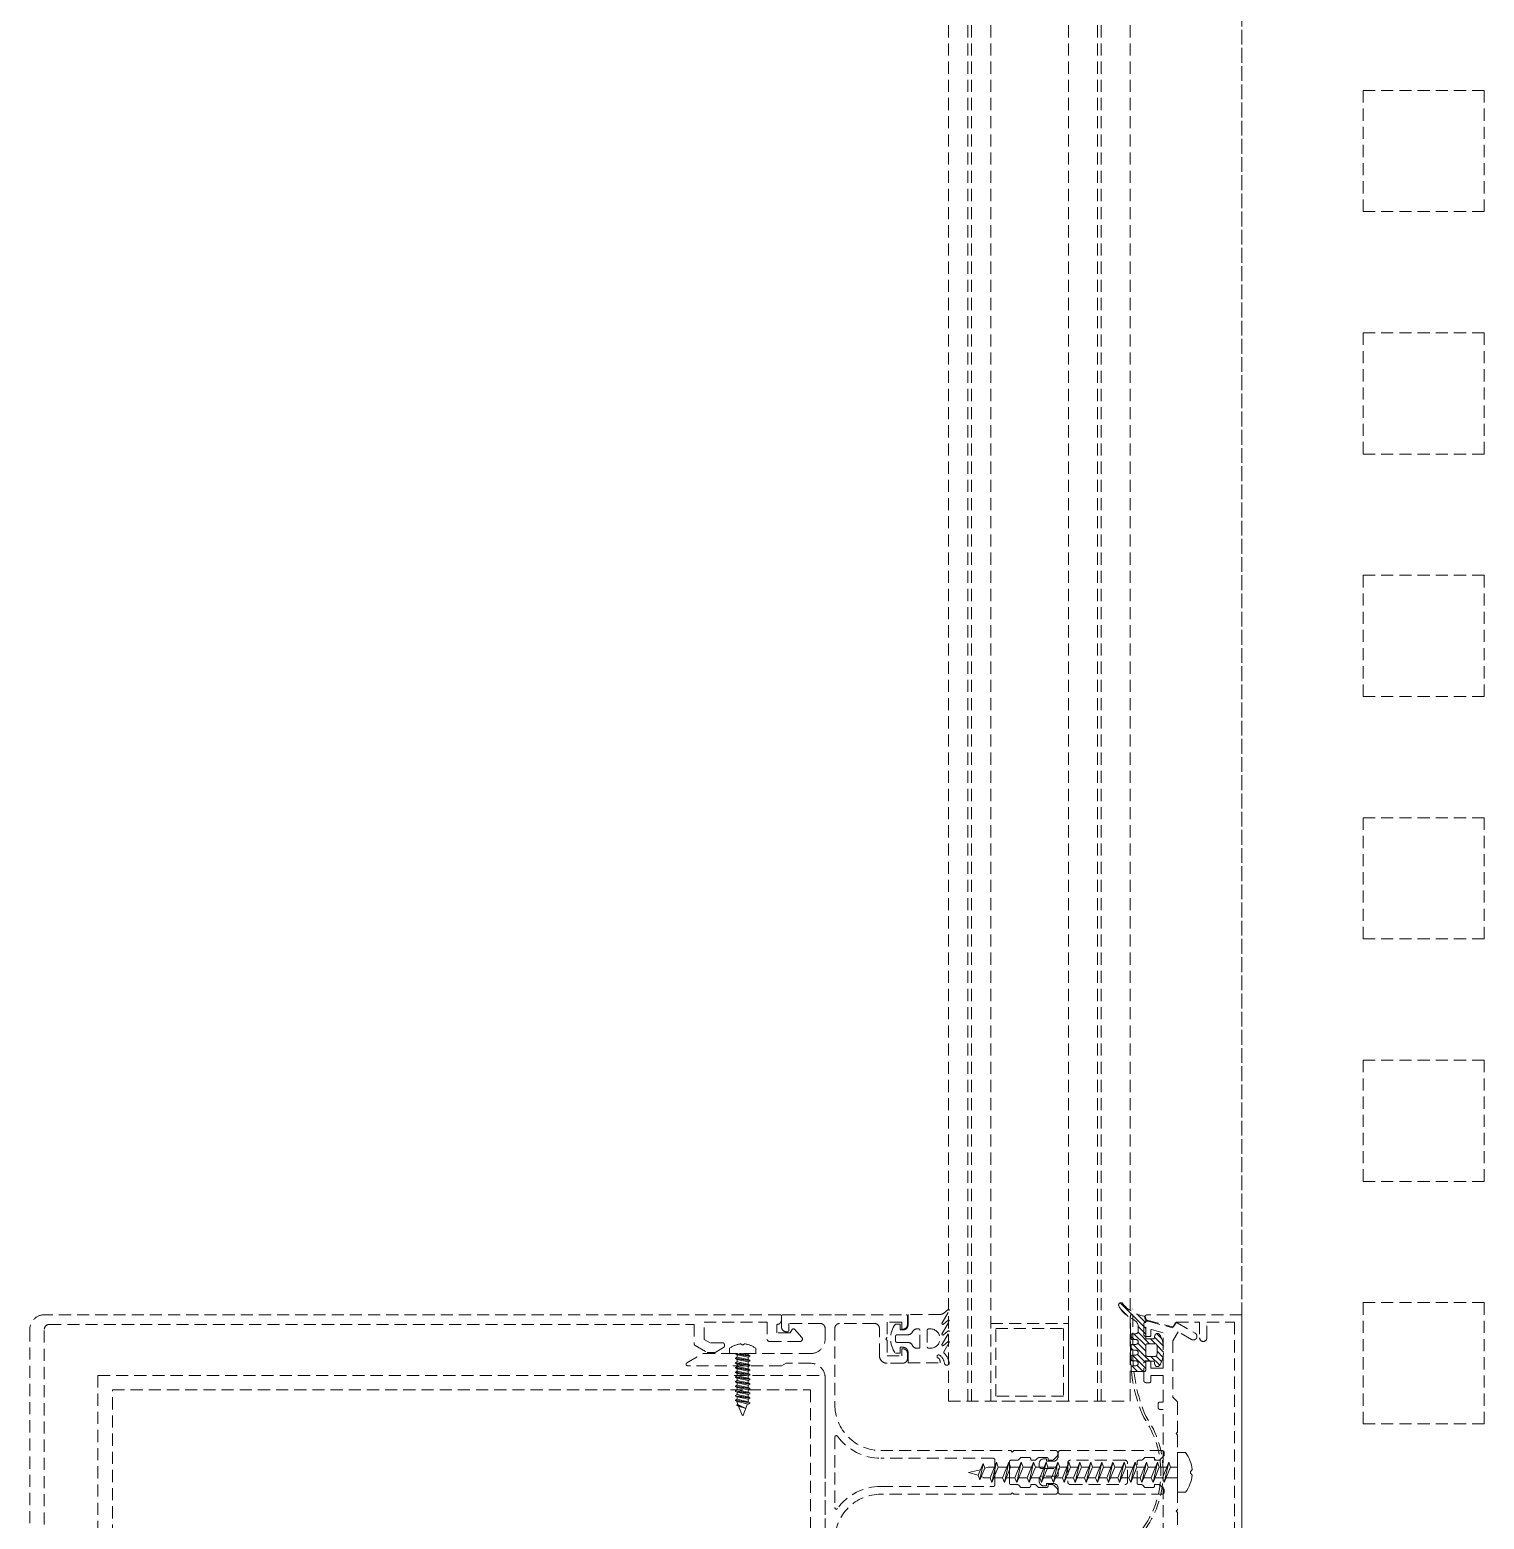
# Model space of a CAD drawing. Extents: x -1457 to 23780, y -2071 to 4205.
# Drawn here: x 4762.5 to 4792.5, y 1083.03 to 1113.75 of the extents above; entities that cross this region are included whole.
import ezdxf

# ---------------------------------------------------------------- set-up
doc = ezdxf.new("R2010")
doc.units = 0
doc.header["$MEASUREMENT"] = 0
doc.linetypes.add('HIDDEN', pattern=[0.375, 0.25, -0.125])
doc.layers.get('0').update_dxf_attribs({"color": 9, "lineweight": 9})
doc.layers.add('M-TEFRIS2-015', color=129, linetype='Continuous', lineweight=9)

# ---------------------------------------------------------------- blocks, each defined once
blk = doc.blocks.new('vid u')
at = {"lineweight": 5, "ltscale": 0.5}
for p, q in [((-18169.01, 6488.98), (-18169.59, 6487.02)), ((-18169.01, 6488.98), (-18168.46, 6486.56)), ((-18171.11, 6484.16), (-18170.11, 6484.53)), ((-18167.91, 6482.87), (-18171.11, 6484.16)), ((-18166.91, 6483.23), (-18171.11, 6484.16)), ((-18170.57, 6486.66), (-18169.57, 6487.03)), ((-18167.16, 6486.01), (-18170.57, 6486.66)), ((-18168.16, 6485.65), (-18170.57, 6486.66)), ((-18170.11, 6484.53), (-18170.11, 6485.84)), ((-18170.11, 6484.53), (-18166.91, 6483.23)), ((-18170.11, 6484.53), (-18166.91, 6483.23)), ((-18169.89, 6486.38), (-18170.1, 6485.93)), ((-18169.57, 6487.03), (-18167.16, 6486.01)), ((-18167.16, 6486.01), (-18168.16, 6485.65)), ((-18168.16, 6485.65), (-18167.93, 6484.98)), ((-18167.91, 6483.64), (-18167.91, 6484.91)), ((-18171.11, 6481.61), (-18170.11, 6481.97)), ((-18167.91, 6480.31), (-18171.11, 6481.61)), ((-18166.91, 6480.68), (-18171.11, 6481.61)), ((-18170.11, 6481.97), (-18170.11, 6483.76)), ((-18170.11, 6481.97), (-18166.91, 6480.68)), ((-18170.11, 6481.97), (-18166.91, 6480.68)), ((-18170.11, 6479.42), (-18170.11, 6481.2)), ((-18166.91, 6483.23), (-18167.91, 6482.87)), ((-18167.91, 6481.08), (-18167.91, 6482.87)), ((-18171.11, 6479.06), (-18170.11, 6479.42)), ((-18167.91, 6477.76), (-18171.11, 6479.06)), ((-18166.91, 6478.12), (-18171.11, 6479.06)), ((-18170.11, 6479.42), (-18166.91, 6478.12)), ((-18170.11, 6479.42), (-18166.91, 6478.12)), ((-18170.11, 6476.87), (-18170.11, 6478.65)), ((-18166.91, 6480.68), (-18167.91, 6480.31)), ((-18167.91, 6478.53), (-18167.91, 6480.31)), ((-18166.91, 6478.12), (-18167.91, 6477.76)), ((-18171.11, 6476.5), (-18170.11, 6476.87)), ((-18167.91, 6475.2), (-18171.11, 6476.5)), ((-18166.91, 6475.57), (-18171.11, 6476.5)), ((-18170.11, 6476.87), (-18166.91, 6475.57)), ((-18170.11, 6476.87), (-18166.91, 6475.57)), ((-18170.11, 6474.31), (-18170.11, 6476.1)), ((-18167.91, 6475.97), (-18167.91, 6477.76)), ((-18166.91, 6475.57), (-18167.91, 6475.2)), ((-18167.91, 6473.42), (-18167.91, 6475.2)), ((-18171.11, 6473.95), (-18170.11, 6474.31)), ((-18167.91, 6472.65), (-18171.11, 6473.95)), ((-18166.91, 6473.01), (-18171.11, 6473.95)), ((-18171.11, 6471.49), (-18170.11, 6471.86)), ((-18170.11, 6474.31), (-18166.91, 6473.01)), ((-18170.11, 6474.31), (-18166.91, 6473.01)), ((-18170.11, 6471.86), (-18170.11, 6473.54)), ((-18170.11, 6471.86), (-18166.91, 6470.56)), ((-18170.11, 6471.86), (-18166.91, 6470.56)), ((-18166.91, 6473.01), (-18167.91, 6472.65)), ((-18167.91, 6470.97), (-18167.91, 6472.65)), ((-18167.91, 6470.2), (-18171.11, 6471.49)), ((-18166.91, 6470.56), (-18171.11, 6471.49)), ((-18171.11, 6469.24), (-18170.11, 6469.6)), ((-18167.91, 6467.94), (-18171.11, 6469.24)), ((-18166.91, 6468.31), (-18171.11, 6469.24)), ((-18170.11, 6469.6), (-18170.11, 6471.14)), ((-18170.11, 6469.6), (-18166.91, 6468.31)), ((-18170.11, 6469.6), (-18166.91, 6468.31)), ((-18170.11, 6467.35), (-18170.11, 6468.89)), ((-18166.91, 6470.56), (-18167.91, 6470.2)), ((-18167.91, 6468.71), (-18167.91, 6470.2)), ((-18171.11, 6466.99), (-18170.11, 6467.35)), ((-18167.91, 6465.69), (-18171.11, 6466.99)), ((-18166.91, 6466.05), (-18171.11, 6466.99)), ((-18170.11, 6467.35), (-18166.91, 6466.05)), ((-18170.11, 6467.35), (-18166.91, 6466.05)), ((-18170.11, 6465.1), (-18170.11, 6466.63)), ((-18166.91, 6468.31), (-18167.91, 6467.94)), ((-18167.91, 6466.46), (-18167.91, 6467.94)), ((-18166.91, 6466.05), (-18167.91, 6465.69)), ((-18171.11, 6464.73), (-18170.11, 6465.1)), ((-18167.91, 6463.43), (-18171.11, 6464.73)), ((-18166.91, 6463.8), (-18171.11, 6464.73)), ((-18171.11, 6462.43), (-18170.11, 6462.8)), ((-18170.11, 6465.1), (-18166.91, 6463.8)), ((-18170.11, 6465.1), (-18166.91, 6463.8)), ((-18170.11, 6462.8), (-18170.11, 6464.38)), ((-18170.11, 6462.8), (-18166.91, 6461.5)), ((-18170.11, 6462.8), (-18166.91, 6461.5)), ((-18167.91, 6464.2), (-18167.91, 6465.69)), ((-18166.91, 6463.8), (-18167.91, 6463.43)), ((-18167.91, 6461.91), (-18167.91, 6463.43)), ((-18167.91, 6461.14), (-18171.11, 6462.43)), ((-18166.91, 6461.5), (-18171.11, 6462.43)), ((-18171.11, 6460.14), (-18170.11, 6460.5)), ((-18167.91, 6458.84), (-18171.11, 6460.14)), ((-18166.91, 6459.2), (-18171.11, 6460.14)), ((-18170.11, 6460.5), (-18170.11, 6462.03)), ((-18170.11, 6460.5), (-18166.91, 6459.2)), ((-18170.11, 6460.5), (-18166.91, 6459.2)), ((-18170.11, 6458.2), (-18170.11, 6459.73)), ((-18166.91, 6461.5), (-18167.91, 6461.14)), ((-18167.91, 6459.61), (-18167.91, 6461.14)), ((-18171.11, 6457.84), (-18170.11, 6458.2)), ((-18167.91, 6456.54), (-18171.11, 6457.84)), ((-18166.91, 6456.91), (-18171.11, 6457.84)), ((-18170.11, 6458.2), (-18166.91, 6456.91)), ((-18170.11, 6455.91), (-18170.11, 6457.44)), ((-18166.91, 6459.2), (-18167.91, 6458.84)), ((-18167.91, 6457.31), (-18167.91, 6458.84)), ((-18166.91, 6456.91), (-18167.91, 6456.54)), ((-18167.91, 6455.02), (-18167.91, 6456.54)), ((-18171.11, 6455.55), (-18170.11, 6455.91)), ((-18167.91, 6454.25), (-18171.11, 6455.55)), ((-18166.91, 6454.61), (-18171.11, 6455.55)), ((-18171.11, 6453.25), (-18170.11, 6453.61)), ((-18170.11, 6455.91), (-18166.91, 6454.61)), ((-18170.11, 6453.61), (-18170.11, 6455.14)), ((-18170.11, 6453.61), (-18166.91, 6452.31)), ((-18170.11, 6453.61), (-18166.91, 6452.31)), ((-18166.91, 6454.61), (-18167.91, 6454.25)), ((-18167.91, 6452.72), (-18167.91, 6454.25)), ((-18166.91, 6452.31), (-18171.11, 6453.25)), ((-18167.91, 6451.95), (-18171.11, 6453.25)), ((-18170.11, 6451.31), (-18171.11, 6450.94)), ((-18167.91, 6449.65), (-18171.11, 6450.94)), ((-18171.11, 6450.94), (-18166.91, 6450.01)), ((-18170.11, 6451.31), (-18170.11, 6452.84)), ((-18166.91, 6450.01), (-18170.11, 6451.31)), ((-18170.11, 6449.01), (-18170.11, 6450.54)), ((-18166.91, 6452.31), (-18167.91, 6451.95)), ((-18167.91, 6450.42), (-18167.91, 6451.95)), ((-18171.11, 6448.64), (-18170.11, 6449.01)), ((-18167.91, 6447.35), (-18171.11, 6448.64)), ((-18166.91, 6447.71), (-18171.11, 6448.64)), ((-18170.11, 6449.01), (-18166.91, 6447.71)), ((-18170.11, 6445.88), (-18170.11, 6448.24)), ((-18166.91, 6450.01), (-18167.91, 6449.65)), ((-18167.91, 6448.12), (-18167.91, 6449.65)), ((-18166.91, 6447.71), (-18167.91, 6447.35)), ((-18167.91, 6445.88), (-18167.91, 6447.35)), ((-18164.91, 6445.88), (-18173.11, 6445.88)), ((-18173.11, 6444.22), (-18173.11, 6445.88)), ((-18164.91, 6444.22), (-18164.91, 6445.88))]:
    blk.add_line(p, q, dxfattribs=at)
blk.add_lwpolyline([(-18169.59, 6442.85), (-18169.14, 6443.18), (-18168.89, 6443.18), (-18168.43, 6442.85)], dxfattribs=at)
for centre, radius, start, end in [((-18169.91, 6485.84), 0.2, 155.3251, 180), ((-18168.11, 6484.91), 0.2, 0, 19.1116), ((-18168.56, 6450.67), 7.89, 234.7573, 262.4905), ((-18169.46, 6450.67), 7.89, 277.5095, 305.2427)]:
    blk.add_arc(centre, radius, start, end, dxfattribs=at)

msp = doc.modelspace()

# ---------------------------------------------------------------- hatches: boundary and pattern name
at = {"layer": 'M-TEFRIS2-015', "linetype": 'HIDDEN', "lineweight": 0}
h = msp.add_hatch(dxfattribs=at)
h.set_pattern_fill('LINE', color=256, scale=0.666667, angle=675, style=0)
h.set_pattern_definition([(135, (4906.09187, 1029.91743), (-0.058925565, -0.058925565), [])])
edge = h.paths.add_edge_path()
edge.add_arc((4785.516, 1087.724), 0.625, 207.2, 247.3388)
edge.add_arc((4785.202, 1087.003), 0.162, 360.1027, 422.96, ccw=False)
edge.add_line((4785.363, 1087.003), (4785.363, 1086.923))
edge.add_line((4785.363, 1086.923), (4785.363, 1086.909))
edge.add_line((4785.363, 1086.909), (4785.363, 1086.902))
edge.add_line((4785.363, 1086.902), (4785.361, 1086.894))
edge.add_line((4785.361, 1086.894), (4785.358, 1086.887))
edge.add_line((4785.358, 1086.887), (4785.354, 1086.88))
edge.add_line((4785.354, 1086.88), (4785.349, 1086.874))
edge.add_line((4785.349, 1086.874), (4785.342, 1086.868))
edge.add_line((4785.342, 1086.868), (4785.335, 1086.864))
edge.add_line((4785.335, 1086.864), (4785.328, 1086.861))
edge.add_line((4785.328, 1086.861), (4785.313, 1086.859))
edge.add_line((4785.313, 1086.859), (4785.238, 1086.859))
edge.add_line((4785.238, 1086.859), (4785.235, 1086.859))
edge.add_line((4785.235, 1086.859), (4785.232, 1086.858))
edge.add_line((4785.232, 1086.858), (4785.229, 1086.857))
edge.add_line((4785.229, 1086.857), (4785.226, 1086.855))
edge.add_line((4785.226, 1086.855), (4785.224, 1086.853))
edge.add_line((4785.224, 1086.853), (4785.221, 1086.851))
edge.add_line((4785.221, 1086.851), (4785.22, 1086.848))
edge.add_line((4785.22, 1086.848), (4785.219, 1086.845))
edge.add_line((4785.219, 1086.845), (4785.218, 1086.839))
edge.add_line((4785.218, 1086.839), (4785.218, 1086.759))
edge.add_line((4785.218, 1086.759), (4785.218, 1086.756))
edge.add_line((4785.218, 1086.756), (4785.219, 1086.753))
edge.add_line((4785.219, 1086.753), (4785.22, 1086.75))
edge.add_line((4785.22, 1086.75), (4785.221, 1086.747))
edge.add_line((4785.221, 1086.747), (4785.224, 1086.745))
edge.add_line((4785.224, 1086.745), (4785.226, 1086.743))
edge.add_line((4785.226, 1086.743), (4785.229, 1086.741))
edge.add_line((4785.229, 1086.741), (4785.232, 1086.74))
edge.add_line((4785.232, 1086.74), (4785.238, 1086.739))
edge.add_line((4785.238, 1086.739), (4785.313, 1086.739))
edge.add_line((4785.313, 1086.739), (4785.321, 1086.738))
edge.add_line((4785.321, 1086.738), (4785.328, 1086.737))
edge.add_line((4785.328, 1086.737), (4785.335, 1086.734))
edge.add_line((4785.335, 1086.734), (4785.342, 1086.73))
edge.add_line((4785.342, 1086.73), (4785.349, 1086.724))
edge.add_line((4785.349, 1086.724), (4785.354, 1086.718))
edge.add_line((4785.354, 1086.718), (4785.358, 1086.711))
edge.add_line((4785.358, 1086.711), (4785.361, 1086.704))
edge.add_line((4785.361, 1086.704), (4785.363, 1086.689))
edge.add_line((4785.363, 1086.689), (4785.363, 1086.682))
edge.add_line((4785.363, 1086.682), (4785.361, 1086.674))
edge.add_line((4785.361, 1086.674), (4785.358, 1086.667))
edge.add_line((4785.358, 1086.667), (4785.354, 1086.66))
edge.add_line((4785.354, 1086.66), (4785.349, 1086.654))
edge.add_line((4785.349, 1086.654), (4785.342, 1086.648))
edge.add_line((4785.342, 1086.648), (4785.335, 1086.644))
edge.add_line((4785.335, 1086.644), (4785.328, 1086.641))
edge.add_line((4785.328, 1086.641), (4785.313, 1086.639))
edge.add_line((4785.313, 1086.639), (4785.238, 1086.639))
edge.add_line((4785.238, 1086.639), (4785.235, 1086.639))
edge.add_line((4785.235, 1086.639), (4785.232, 1086.638))
edge.add_line((4785.232, 1086.638), (4785.229, 1086.637))
edge.add_line((4785.229, 1086.637), (4785.226, 1086.635))
edge.add_line((4785.226, 1086.635), (4785.224, 1086.633))
edge.add_line((4785.224, 1086.633), (4785.221, 1086.631))
edge.add_line((4785.221, 1086.631), (4785.22, 1086.628))
edge.add_line((4785.22, 1086.628), (4785.219, 1086.625))
edge.add_line((4785.219, 1086.625), (4785.218, 1086.619))
edge.add_line((4785.218, 1086.619), (4785.218, 1086.539))
edge.add_line((4785.218, 1086.539), (4785.218, 1086.536))
edge.add_line((4785.218, 1086.536), (4785.219, 1086.533))
edge.add_line((4785.219, 1086.533), (4785.22, 1086.53))
edge.add_line((4785.22, 1086.53), (4785.221, 1086.527))
edge.add_line((4785.221, 1086.527), (4785.224, 1086.525))
edge.add_line((4785.224, 1086.525), (4785.226, 1086.523))
edge.add_line((4785.226, 1086.523), (4785.229, 1086.521))
edge.add_line((4785.229, 1086.521), (4785.232, 1086.52))
edge.add_line((4785.232, 1086.52), (4785.238, 1086.519))
edge.add_line((4785.238, 1086.519), (4785.313, 1086.519))
edge.add_line((4785.313, 1086.519), (4785.321, 1086.518))
edge.add_line((4785.321, 1086.518), (4785.328, 1086.517))
edge.add_line((4785.328, 1086.517), (4785.335, 1086.514))
edge.add_line((4785.335, 1086.514), (4785.342, 1086.51))
edge.add_line((4785.342, 1086.51), (4785.349, 1086.504))
edge.add_line((4785.349, 1086.504), (4785.354, 1086.498))
edge.add_line((4785.354, 1086.498), (4785.358, 1086.491))
edge.add_line((4785.358, 1086.491), (4785.361, 1086.484))
edge.add_line((4785.361, 1086.484), (4785.363, 1086.469))
edge.add_line((4785.363, 1086.469), (4785.363, 1086.462))
edge.add_line((4785.363, 1086.462), (4785.361, 1086.454))
edge.add_line((4785.361, 1086.454), (4785.358, 1086.447))
edge.add_line((4785.358, 1086.447), (4785.354, 1086.44))
edge.add_line((4785.354, 1086.44), (4785.349, 1086.434))
edge.add_line((4785.349, 1086.434), (4785.342, 1086.428))
edge.add_line((4785.342, 1086.428), (4785.335, 1086.424))
edge.add_line((4785.335, 1086.424), (4785.328, 1086.421))
edge.add_line((4785.328, 1086.421), (4785.313, 1086.419))
edge.add_line((4785.313, 1086.419), (4785.238, 1086.419))
edge.add_line((4785.238, 1086.419), (4785.235, 1086.419))
edge.add_line((4785.235, 1086.419), (4785.232, 1086.418))
edge.add_line((4785.232, 1086.418), (4785.229, 1086.417))
edge.add_line((4785.229, 1086.417), (4785.226, 1086.415))
edge.add_line((4785.226, 1086.415), (4785.224, 1086.413))
edge.add_line((4785.224, 1086.413), (4785.221, 1086.411))
edge.add_line((4785.221, 1086.411), (4785.22, 1086.408))
edge.add_line((4785.22, 1086.408), (4785.219, 1086.405))
edge.add_line((4785.219, 1086.405), (4785.218, 1086.399))
edge.add_line((4785.218, 1086.399), (4785.218, 1086.319))
edge.add_line((4785.218, 1086.319), (4785.218, 1086.316))
edge.add_line((4785.218, 1086.316), (4785.219, 1086.313))
edge.add_line((4785.219, 1086.313), (4785.22, 1086.31))
edge.add_line((4785.22, 1086.31), (4785.221, 1086.307))
edge.add_line((4785.221, 1086.307), (4785.224, 1086.305))
edge.add_line((4785.224, 1086.305), (4785.226, 1086.303))
edge.add_line((4785.226, 1086.303), (4785.229, 1086.301))
edge.add_line((4785.229, 1086.301), (4785.232, 1086.3))
edge.add_line((4785.232, 1086.3), (4785.238, 1086.299))
edge.add_line((4785.238, 1086.299), (4785.313, 1086.299))
edge.add_line((4785.313, 1086.299), (4785.321, 1086.298))
edge.add_line((4785.321, 1086.298), (4785.328, 1086.297))
edge.add_line((4785.328, 1086.297), (4785.335, 1086.294))
edge.add_line((4785.335, 1086.294), (4785.342, 1086.29))
edge.add_line((4785.342, 1086.29), (4785.349, 1086.284))
edge.add_line((4785.349, 1086.284), (4785.354, 1086.278))
edge.add_line((4785.354, 1086.278), (4785.358, 1086.271))
edge.add_line((4785.358, 1086.271), (4785.361, 1086.264))
edge.add_line((4785.361, 1086.264), (4785.363, 1086.249))
edge.add_line((4785.363, 1086.249), (4785.363, 1086.242))
edge.add_line((4785.363, 1086.242), (4785.361, 1086.234))
edge.add_line((4785.361, 1086.234), (4785.358, 1086.227))
edge.add_line((4785.358, 1086.227), (4785.354, 1086.22))
edge.add_line((4785.354, 1086.22), (4785.349, 1086.214))
edge.add_line((4785.349, 1086.214), (4785.342, 1086.208))
edge.add_line((4785.342, 1086.208), (4785.335, 1086.204))
edge.add_line((4785.335, 1086.204), (4785.328, 1086.201))
edge.add_line((4785.328, 1086.201), (4785.313, 1086.199))
edge.add_line((4785.313, 1086.199), (4785.238, 1086.199))
edge.add_line((4785.238, 1086.199), (4785.235, 1086.199))
edge.add_line((4785.235, 1086.199), (4785.232, 1086.198))
edge.add_line((4785.232, 1086.198), (4785.229, 1086.197))
edge.add_line((4785.229, 1086.197), (4785.226, 1086.195))
edge.add_line((4785.226, 1086.195), (4785.224, 1086.193))
edge.add_line((4785.224, 1086.193), (4785.221, 1086.191))
edge.add_line((4785.221, 1086.191), (4785.22, 1086.188))
edge.add_line((4785.22, 1086.188), (4785.219, 1086.185))
edge.add_line((4785.219, 1086.185), (4785.218, 1086.179))
edge.add_line((4785.218, 1086.179), (4785.218, 1086.099))
edge.add_line((4785.218, 1086.099), (4785.218, 1086.096))
edge.add_line((4785.218, 1086.096), (4785.218, 1086.093))
edge.add_line((4785.218, 1086.093), (4785.22, 1086.09))
edge.add_line((4785.22, 1086.09), (4785.221, 1086.087))
edge.add_line((4785.221, 1086.087), (4785.223, 1086.085))
edge.add_line((4785.223, 1086.085), (4785.226, 1086.083))
edge.add_line((4785.226, 1086.083), (4785.229, 1086.081))
edge.add_line((4785.229, 1086.081), (4785.232, 1086.08))
edge.add_line((4785.232, 1086.08), (4785.238, 1086.079))
edge.add_line((4785.238, 1086.079), (4785.489, 1086.079))
edge.add_arc((4785.489, 1086.109), 0.03, 270, 360)
edge.add_line((4785.519, 1086.109), (4785.519, 1086.293))
edge.add_line((4785.519, 1086.293), (4785.689, 1086.293))
edge.add_line((4785.689, 1086.293), (4785.709, 1086.218))
edge.add_arc((4785.757, 1086.231), 0.05, 194.5985, 302.0394)
edge.add_arc((4785.731, 1086.273), 0.1, 302.0394, 333.6122)
edge.add_arc((4785.227, 1086.523), 0.662, 333.6122, 386.3878)
edge.add_arc((4785.731, 1086.773), 0.1, 386.3878, 417.9606)
edge.add_arc((4785.757, 1086.815), 0.05, 417.9606, 525.4015)
edge.add_line((4785.709, 1086.828), (4785.689, 1086.753))
edge.add_line((4785.689, 1086.753), (4785.519, 1086.753))
edge.add_line((4785.519, 1086.753), (4785.519, 1087.173))
edge.add_arc((4785.469, 1087.173), 0.05, 360, 436.8402)
edge.add_arc((4785.625, 1087.971), 0.763, 218.6618, 259.1202, ccw=False)
edge.add_arc((4785.007, 1087.451), 0.0486, 423.0293, 555.4317)
edge = h.paths.add_edge_path(flags=16)
edge.add_arc((4785.717, 1086.623), 0.03, 370.824, 450)
edge.add_line((4785.717, 1086.653), (4785.549, 1086.653))
edge.add_arc((4785.549, 1086.623), 0.03, 450, 540)
edge.add_line((4785.519, 1086.623), (4785.519, 1086.423))
edge.add_arc((4785.549, 1086.423), 0.03, 180, 270)
edge.add_line((4785.549, 1086.393), (4785.717, 1086.393))
edge.add_arc((4785.717, 1086.423), 0.03, 270, 349.176)
edge.add_arc((4785.194, 1086.523), 0.562, 349.176, 370.824)

# ---------------------------------------------------------------- linework, layer by layer
for p, q in [((4787.5, 320), (4787.5, 2034.619)), ((4787.5, 2034.319), (4787.5, 320)), ((4781.447, 1085.469), (4781.447, 1244.045)), ((4781.847, 1085.469), (4781.847, 1244.045)), ((4781.923, 1085.469), (4781.923, 1244.045)), ((4782.323, 1085.469), (4782.323, 1244.045)), ((4783.923, 1085.469), (4783.923, 1244.045)), ((4784.523, 1085.469), (4784.523, 1244.045)), ((4784.599, 1085.469), (4784.599, 1244.045)), ((4785.199, 1085.469), (4785.199, 1244.045)), ((4787.5, 1112.5), (4787.5, 1112.5)), ((4790, 1112.5), (4792.5, 1112.5)), ((4790, 1110), (4790, 1112.5)), ((4792.5, 1110), (4792.5, 1112.5)), ((4787.5, 1110), (4787.5, 1110)), ((4790, 1110), (4792.5, 1110)), ((4787.5, 1107.5), (4787.5, 1107.5)), ((4790, 1107.5), (4792.5, 1107.5)), ((4790, 1105), (4790, 1107.5)), ((4792.5, 1105), (4792.5, 1107.5)), ((4787.5, 1105), (4787.5, 1105)), ((4790, 1105), (4792.5, 1105)), ((4787.5, 1102.5), (4787.5, 1102.5)), ((4790, 1102.5), (4792.5, 1102.5)), ((4790, 1100), (4790, 1102.5)), ((4792.5, 1100), (4792.5, 1102.5)), ((4787.5, 1100), (4787.5, 1100)), ((4790, 1100), (4792.5, 1100)), ((4787.5, 1097.5), (4787.5, 1097.5)), ((4790, 1097.5), (4792.5, 1097.5)), ((4790, 1095), (4790, 1097.5)), ((4792.5, 1095), (4792.5, 1097.5)), ((4787.5, 1095), (4787.5, 1095)), ((4790, 1095), (4792.5, 1095)), ((4787.5, 1092.5), (4787.5, 1092.5)), ((4790, 1092.5), (4792.5, 1092.5)), ((4790, 1090), (4790, 1092.5)), ((4792.5, 1090), (4792.5, 1092.5)), ((4787.5, 1090), (4787.5, 1090)), ((4790, 1090), (4792.5, 1090)), ((4787.5, 1087.5), (4787.5, 1087.5)), ((4790, 1087.5), (4792.5, 1087.5)), ((4790, 1085), (4790, 1087.5)), ((4792.5, 1085), (4792.5, 1087.5)), ((4776.935, 1086.559), (4776.935, 1086.45)), ((4777.476, 1086.45), (4776.935, 1086.45)), ((4777.059, 1086.443), (4777.059, 1086.45)), ((4777.059, 1086.443), (4777.352, 1086.395)), ((4777.093, 1086.423), (4777.059, 1086.443)), ((4777.352, 1086.403), (4777.065, 1086.45)), ((4777.093, 1086.375), (4777.093, 1086.423)), ((4777.317, 1086.375), (4777.093, 1086.423)), ((4777.191, 1086.45), (4777.317, 1086.423)), ((4777.317, 1086.423), (4777.317, 1086.45)), ((4777.317, 1086.423), (4777.352, 1086.403)), ((4777.317, 1086.423), (4777.352, 1086.403)), ((4777.476, 1086.559), (4777.476, 1086.45)), ((4777.059, 1086.355), (4777.093, 1086.375)), ((4777.059, 1086.347), (4777.059, 1086.355)), ((4777.352, 1086.306), (4777.059, 1086.355)), ((4777.093, 1086.327), (4777.059, 1086.347)), ((4777.059, 1086.347), (4777.352, 1086.298)), ((4777.059, 1086.258), (4777.093, 1086.278)), ((4777.059, 1086.25), (4777.059, 1086.258)), ((4777.352, 1086.21), (4777.059, 1086.258)), ((4777.093, 1086.23), (4777.059, 1086.25)), ((4777.059, 1086.25), (4777.352, 1086.202)), ((4777.059, 1086.162), (4777.093, 1086.182)), ((4777.059, 1086.154), (4777.059, 1086.162)), ((4777.352, 1086.113), (4777.059, 1086.162)), ((4777.093, 1086.134), (4777.059, 1086.154)), ((4777.059, 1086.154), (4777.352, 1086.105)), ((4777.093, 1086.375), (4777.317, 1086.326)), ((4777.093, 1086.278), (4777.093, 1086.327)), ((4777.317, 1086.278), (4777.093, 1086.327)), ((4777.093, 1086.278), (4777.317, 1086.23)), ((4777.317, 1086.182), (4777.093, 1086.23)), ((4777.093, 1086.182), (4777.093, 1086.23)), ((4777.093, 1086.182), (4777.317, 1086.133)), ((4777.093, 1086.177), (4777.093, 1085.989)), ((4777.317, 1086.085), (4777.093, 1086.134)), ((4777.093, 1086.085), (4777.093, 1086.134)), ((4777.352, 1086.395), (4777.317, 1086.375)), ((4777.317, 1086.326), (4777.317, 1086.375)), ((4777.317, 1086.326), (4777.352, 1086.306)), ((4777.317, 1086.326), (4777.352, 1086.306)), ((4777.352, 1086.298), (4777.317, 1086.278)), ((4777.317, 1086.278), (4777.317, 1086.23)), ((4777.317, 1086.23), (4777.352, 1086.21)), ((4777.317, 1086.23), (4777.352, 1086.21)), ((4777.317, 1086.037), (4777.317, 1086.225)), ((4777.352, 1086.202), (4777.317, 1086.182)), ((4777.317, 1086.182), (4777.317, 1086.133)), ((4777.317, 1086.182), (4777.317, 1086.133)), ((4777.317, 1086.133), (4777.352, 1086.113)), ((4777.317, 1086.133), (4777.352, 1086.113)), ((4777.352, 1086.403), (4777.352, 1086.395)), ((4777.352, 1086.306), (4777.352, 1086.298)), ((4777.352, 1086.21), (4777.352, 1086.202)), ((4777.059, 1086.065), (4777.093, 1086.085)), ((4777.059, 1086.057), (4777.059, 1086.065)), ((4777.352, 1086.017), (4777.059, 1086.065)), ((4777.093, 1086.037), (4777.059, 1086.057)), ((4777.059, 1086.057), (4777.352, 1086.009)), ((4777.059, 1085.969), (4777.093, 1085.989)), ((4777.059, 1085.969), (4777.059, 1085.961)), ((4777.352, 1085.921), (4777.059, 1085.969)), ((4777.093, 1085.941), (4777.059, 1085.961)), ((4777.059, 1085.961), (4777.352, 1085.913)), ((4777.059, 1085.872), (4777.093, 1085.892)), ((4777.352, 1085.824), (4777.059, 1085.872)), ((4777.059, 1085.864), (4777.059, 1085.872)), ((4777.059, 1085.864), (4777.352, 1085.816)), ((4777.093, 1085.844), (4777.059, 1085.864)), ((4777.093, 1086.085), (4777.317, 1086.037)), ((4777.317, 1085.989), (4777.093, 1086.037)), ((4777.093, 1085.989), (4777.317, 1085.941)), ((4777.093, 1085.892), (4777.093, 1085.941)), ((4777.317, 1085.893), (4777.093, 1085.941)), ((4777.093, 1085.892), (4777.317, 1085.844)), ((4777.317, 1085.796), (4777.093, 1085.844)), ((4777.093, 1085.796), (4777.093, 1085.844)), ((4777.352, 1086.105), (4777.317, 1086.085)), ((4777.317, 1086.085), (4777.317, 1086.037)), ((4777.317, 1086.085), (4777.317, 1086.037)), ((4777.317, 1086.037), (4777.352, 1086.017)), ((4777.317, 1086.037), (4777.352, 1086.017)), ((4777.352, 1086.009), (4777.317, 1085.989)), ((4777.317, 1085.989), (4777.317, 1085.941)), ((4777.317, 1085.989), (4777.317, 1085.941)), ((4777.317, 1085.941), (4777.352, 1085.921)), ((4777.317, 1085.941), (4777.352, 1085.921)), ((4777.352, 1085.913), (4777.317, 1085.893)), ((4777.317, 1085.893), (4777.317, 1085.844)), ((4777.317, 1085.844), (4777.352, 1085.824)), ((4777.317, 1085.844), (4777.352, 1085.824)), ((4777.352, 1085.816), (4777.317, 1085.796)), ((4777.352, 1086.113), (4777.352, 1086.105)), ((4777.352, 1086.017), (4777.352, 1086.009)), ((4777.352, 1085.921), (4777.352, 1085.913)), ((4777.352, 1085.824), (4777.352, 1085.816)), ((4777.059, 1085.776), (4777.093, 1085.796)), ((4777.059, 1085.776), (4777.059, 1085.768)), ((4777.352, 1085.728), (4777.059, 1085.776)), ((4777.093, 1085.748), (4777.059, 1085.768)), ((4777.059, 1085.768), (4777.352, 1085.72)), ((4777.059, 1085.679), (4777.093, 1085.699)), ((4777.352, 1085.631), (4777.059, 1085.679)), ((4777.059, 1085.679), (4777.059, 1085.671)), ((4777.059, 1085.671), (4777.352, 1085.623)), ((4777.093, 1085.651), (4777.059, 1085.671)), ((4777.059, 1085.583), (4777.093, 1085.603)), ((4777.352, 1085.535), (4777.059, 1085.583)), ((4777.059, 1085.583), (4777.059, 1085.575)), ((4777.059, 1085.575), (4777.352, 1085.527)), ((4777.093, 1085.555), (4777.059, 1085.575)), ((4777.059, 1085.487), (4777.093, 1085.507)), ((4777.093, 1085.796), (4777.317, 1085.748)), ((4777.093, 1085.748), (4777.093, 1085.699)), ((4777.317, 1085.7), (4777.093, 1085.748)), ((4777.093, 1085.699), (4777.317, 1085.651)), ((4777.317, 1085.603), (4777.093, 1085.651)), ((4777.093, 1085.603), (4777.093, 1085.651)), ((4777.093, 1085.603), (4777.317, 1085.555)), ((4777.317, 1085.507), (4777.093, 1085.555)), ((4777.093, 1085.507), (4777.093, 1085.555)), ((4777.317, 1085.748), (4777.317, 1085.796)), ((4777.317, 1085.748), (4777.352, 1085.728)), ((4777.317, 1085.748), (4777.352, 1085.728)), ((4777.352, 1085.72), (4777.317, 1085.7)), ((4777.317, 1085.7), (4777.317, 1085.651)), ((4777.317, 1085.651), (4777.352, 1085.631)), ((4777.317, 1085.651), (4777.352, 1085.631)), ((4777.352, 1085.623), (4777.317, 1085.603)), ((4777.317, 1085.603), (4777.317, 1085.555)), ((4777.317, 1085.555), (4777.352, 1085.535)), ((4777.317, 1085.555), (4777.352, 1085.535)), ((4777.352, 1085.527), (4777.317, 1085.507)), ((4777.317, 1085.507), (4777.317, 1085.458)), ((4777.352, 1085.728), (4777.352, 1085.72)), ((4777.352, 1085.631), (4777.352, 1085.623)), ((4777.352, 1085.535), (4777.352, 1085.527)), ((4777.352, 1085.438), (4777.059, 1085.487)), ((4777.059, 1085.479), (4777.059, 1085.487)), ((4777.059, 1085.479), (4777.352, 1085.43)), ((4777.093, 1085.459), (4777.059, 1085.479)), ((4777.086, 1085.39), (4777.107, 1085.402)), ((4777.159, 1085.374), (4777.086, 1085.39)), ((4777.086, 1085.382), (4777.086, 1085.39)), ((4777.121, 1085.362), (4777.086, 1085.382)), ((4777.086, 1085.382), (4777.185, 1085.361)), ((4777.317, 1085.41), (4777.093, 1085.459)), ((4777.093, 1085.441), (4777.093, 1085.459)), ((4777.107, 1085.402), (4777.093, 1085.441)), ((4777.107, 1085.402), (4777.273, 1085.314)), ((4777.273, 1085.314), (4777.121, 1085.362)), ((4777.195, 1085.182), (4777.121, 1085.362)), ((4777.185, 1085.361), (4777.159, 1085.374)), ((4777.307, 1085.412), (4777.215, 1085.182)), ((4777.317, 1085.41), (4777.307, 1085.412)), ((4777.317, 1085.458), (4777.352, 1085.438)), ((4777.352, 1085.43), (4777.317, 1085.41)), ((4777.352, 1085.438), (4777.352, 1085.43)), ((4781.447, 1085.469), (4785.199, 1085.469)), ((4777.205, 1085.175), (4777.195, 1085.182)), ((4777.215, 1085.182), (4777.205, 1085.175)), ((4787.5, 1085), (4787.5, 1085)), ((4790, 1085), (4792.5, 1085)), ((4783.471, 1084.28), (4783.421, 1084.28)), ((4783.471, 1084.23), (4783.471, 1084.28)), ((4783.711, 1084.4), (4783.711, 1084.33)), ((4785.851, 1084.45), (4783.761, 1084.45)), ((4785.455, 1084.264), (4785.501, 1084.31)), ((4785.501, 1084.31), (4785.671, 1084.31)), ((4785.701, 1084.28), (4785.701, 1084.25)), ((4785.815, 1084.264), (4785.886, 1084.335)), ((4785.901, 1084.37), (4785.901, 1084.4)), ((4783.321, 1084.18), (4783.321, 1084.13)), ((4783.371, 1084.08), (4783.711, 1084.08)), ((4783.611, 1084.23), (4783.471, 1084.23)), ((4783.711, 1084.08), (4783.711, 1083.92)), ((4783.911, 1084.2), (4783.911, 1083.8)), ((4785.091, 1084.25), (4783.961, 1084.25)), ((4785.141, 1083.8), (4785.141, 1084.2)), ((4785.341, 1083.78), (4785.341, 1084.22)), ((4785.371, 1084.25), (4785.42, 1084.25)), ((4785.721, 1084.25), (4785.701, 1084.27)), ((4785.701, 1084.25), (4785.78, 1084.25)), ((4783.321, 1083.87), (4783.321, 1083.82)), ((4783.711, 1083.92), (4783.371, 1083.92)), ((4783.421, 1083.72), (4783.471, 1083.72)), ((4783.471, 1083.72), (4783.471, 1083.77)), ((4783.471, 1083.77), (4783.611, 1083.77)), ((4783.711, 1083.67), (4783.711, 1083.6)), ((4783.961, 1083.75), (4785.091, 1083.75)), ((4785.42, 1083.75), (4785.371, 1083.75)), ((4785.501, 1083.69), (4785.455, 1083.735)), ((4785.671, 1083.69), (4785.501, 1083.69)), ((4785.78, 1083.75), (4785.701, 1083.75)), ((4785.701, 1083.75), (4785.701, 1083.72)), ((4785.886, 1083.664), (4785.815, 1083.735)), ((4783.761, 1083.55), (4785.851, 1083.55)), ((4785.901, 1083.6), (4785.901, 1083.629))]:
    msp.add_line(p, q, dxfattribs=at)
for points in [[(4780.615, 1087.039, -0.414214), (4780.515, 1086.939), (4780.455, 1086.939), (4780.455, 1087.059), (4780.355, 1087.059, 0.333333), (4780.355, 1086.459), (4780.455, 1086.459), (4780.455, 1086.579), (4780.515, 1086.579, -0.414214), (4780.615, 1086.479), (4780.615, 1086.259), (4781.275, 1086.259), (4781.275, 1086.298, 0.307685), (4781.234, 1086.359, -1.128702), (4781.265, 1086.416, -0.201212), (4781.365, 1086.258, 0.978531), (4781.465, 1086.258, 0.1613), (4781.355, 1086.464, -0.307572), (4781.353, 1086.487), (4781.463, 1086.677, 0.8391), (4781.441, 1086.696), (4781.346, 1086.617, -0.8391), (4781.316, 1086.642), (4781.463, 1086.897, 0.8391), (4781.441, 1086.916), (4781.346, 1086.837, -0.8391), (4781.316, 1086.862), (4781.463, 1087.117, 0.8391), (4781.441, 1087.136), (4781.346, 1087.057, -0.8391), (4781.316, 1087.082), (4781.463, 1087.337, 0.8391), (4781.441, 1087.356), (4781.353, 1087.282, -0.176327), (4781.288, 1087.259), (4780.615, 1087.259)], [(4784.96, 1087.438, 0.176952), (4785.275, 1087.147, -0.281357), (4785.363, 1087.003), (4785.363, 1086.923), (4785.363, 1086.909), (4785.363, 1086.902), (4785.361, 1086.894), (4785.358, 1086.887), (4785.354, 1086.88), (4785.349, 1086.874), (4785.342, 1086.868), (4785.335, 1086.864), (4785.328, 1086.861), (4785.313, 1086.859), (4785.238, 1086.859), (4785.235, 1086.859), (4785.232, 1086.858), (4785.229, 1086.857), (4785.226, 1086.855), (4785.224, 1086.853), (4785.221, 1086.851), (4785.22, 1086.848), (4785.219, 1086.845), (4785.218, 1086.839), (4785.218, 1086.759), (4785.218, 1086.756), (4785.219, 1086.753), (4785.22, 1086.75), (4785.221, 1086.747), (4785.224, 1086.745), (4785.226, 1086.743), (4785.229, 1086.741), (4785.232, 1086.74), (4785.238, 1086.739), (4785.313, 1086.739), (4785.321, 1086.738), (4785.328, 1086.737), (4785.335, 1086.734), (4785.342, 1086.73), (4785.349, 1086.724), (4785.354, 1086.718), (4785.358, 1086.711), (4785.361, 1086.704), (4785.363, 1086.689), (4785.363, 1086.682), (4785.361, 1086.674), (4785.358, 1086.667), (4785.354, 1086.66), (4785.349, 1086.654), (4785.342, 1086.648), (4785.335, 1086.644), (4785.328, 1086.641), (4785.313, 1086.639), (4785.238, 1086.639), (4785.235, 1086.639), (4785.232, 1086.638), (4785.229, 1086.637), (4785.226, 1086.635), (4785.224, 1086.633), (4785.221, 1086.631), (4785.22, 1086.628), (4785.219, 1086.625), (4785.218, 1086.619), (4785.218, 1086.539), (4785.218, 1086.536), (4785.219, 1086.533), (4785.22, 1086.53), (4785.221, 1086.527), (4785.224, 1086.525), (4785.226, 1086.523), (4785.229, 1086.521), (4785.232, 1086.52), (4785.238, 1086.519), (4785.313, 1086.519), (4785.321, 1086.518), (4785.328, 1086.517), (4785.335, 1086.514), (4785.342, 1086.51), (4785.349, 1086.504), (4785.354, 1086.498), (4785.358, 1086.491), (4785.361, 1086.484), (4785.363, 1086.469), (4785.363, 1086.462), (4785.361, 1086.454), (4785.358, 1086.447), (4785.354, 1086.44), (4785.349, 1086.434), (4785.342, 1086.428), (4785.335, 1086.424), (4785.328, 1086.421), (4785.313, 1086.419), (4785.238, 1086.419), (4785.235, 1086.419), (4785.232, 1086.418), (4785.229, 1086.417), (4785.226, 1086.415), (4785.224, 1086.413), (4785.221, 1086.411), (4785.22, 1086.408), (4785.219, 1086.405), (4785.218, 1086.399), (4785.218, 1086.319), (4785.218, 1086.316), (4785.219, 1086.313), (4785.22, 1086.31), (4785.221, 1086.307), (4785.224, 1086.305), (4785.226, 1086.303), (4785.229, 1086.301), (4785.232, 1086.3), (4785.238, 1086.299), (4785.313, 1086.299), (4785.321, 1086.298), (4785.328, 1086.297), (4785.335, 1086.294), (4785.342, 1086.29), (4785.349, 1086.284), (4785.354, 1086.278), (4785.358, 1086.271), (4785.361, 1086.264), (4785.363, 1086.249), (4785.363, 1086.242), (4785.361, 1086.234), (4785.358, 1086.227), (4785.354, 1086.22), (4785.349, 1086.214), (4785.342, 1086.208), (4785.335, 1086.204), (4785.328, 1086.201), (4785.313, 1086.199), (4785.238, 1086.199), (4785.235, 1086.199), (4785.232, 1086.198), (4785.229, 1086.197), (4785.226, 1086.195), (4785.224, 1086.193), (4785.221, 1086.191), (4785.22, 1086.188), (4785.219, 1086.185), (4785.218, 1086.179), (4785.218, 1086.099), (4785.218, 1086.096), (4785.218, 1086.093), (4785.22, 1086.09), (4785.221, 1086.087), (4785.223, 1086.085), (4785.226, 1086.083), (4785.229, 1086.081), (4785.232, 1086.08), (4785.238, 1086.079), (4785.489, 1086.079, 0.414214), (4785.519, 1086.109), (4785.519, 1086.293), (4785.689, 1086.293), (4785.709, 1086.218, 0.506456), (4785.784, 1086.188, 0.13864), (4785.82, 1086.229, 0.234436), (4785.82, 1086.818, 0.13864), (4785.784, 1086.858, 0.506456), (4785.709, 1086.828), (4785.689, 1086.753), (4785.519, 1086.753), (4785.519, 1087.173, 0.348434), (4785.481, 1087.222, -0.17839), (4785.029, 1087.494, 0.651907)], [(4787.35, 1080.9), (4786.78, 1080.9), (4786.78, 1081.225, 1), (4786.63, 1081.225), (4786.63, 1080.9), (4786.15, 1080.9), (4786.101, 1080.985, 0.339454), (4786.067, 1080.999), (4785.541, 1080.858, 0.876976), (4785.555, 1080.75), (4787.5, 1080.75), (4787.5, 1087.25), (4785.555, 1087.25, 0.876976), (4785.541, 1087.142), (4786.067, 1087.001, 0.339454), (4786.101, 1087.015), (4786.15, 1087.1), (4786.63, 1087.1), (4786.63, 1086.775, 1), (4786.78, 1086.775), (4786.78, 1087.1), (4787.35, 1087.1)], [(4780.615, 1086.839), (4780.389, 1086.839, 0.375047), (4780.359, 1086.813, 0.067879), (4780.359, 1086.705, 0.375047), (4780.389, 1086.679), (4780.615, 1086.679, -0.298217), (4780.707, 1086.619, 0.298217), (4780.799, 1086.559), (4780.832, 1086.559, 0.414214), (4780.862, 1086.589), (4780.862, 1086.929, 0.414214), (4780.832, 1086.959), (4780.799, 1086.959, 0.298217), (4780.707, 1086.899, -0.298217)], [(4781.042, 1086.559), (4781.075, 1086.559, 1), (4781.075, 1086.959), (4781.042, 1086.959, 0.414214), (4781.012, 1086.929), (4781.012, 1086.589, 0.414214)], [(4785.747, 1086.629, 0.359904), (4785.717, 1086.653), (4785.549, 1086.653, 0.414214), (4785.519, 1086.623), (4785.519, 1086.423, 0.414214), (4785.549, 1086.393), (4785.717, 1086.393, 0.359904), (4785.747, 1086.417, 0.094739)], [(4785.747, 1086.629, 0.359904), (4785.717, 1086.653), (4785.549, 1086.653, 0.414214), (4785.519, 1086.623), (4785.519, 1086.423, 0.414214), (4785.549, 1086.393), (4785.717, 1086.393, 0.359904), (4785.747, 1086.417, 0.094739)], [(4782.405, 1084.26, 0.414214), (4782.375, 1084.29), (4780.055, 1084.29, -0.239182), (4779.159, 1084.745, 0.725247), (4779.105, 1084.727), (4779.105, 1084), (4779.105, 1083.273, 0.725247), (4779.159, 1083.255, -0.239182), (4780.055, 1083.71), (4782.375, 1083.71, 0.414214), (4782.405, 1083.74), (4782.405, 1084)]]:
    msp.add_lwpolyline(points, format="xyb", close=True, dxfattribs=at)
for points in [[(4762.8, 1081.05), (4762.8, 1086.95), (4762.8, 1086.95, -0.414214), (4762.9, 1087.05), (4776.207, 1087.05), (4776.207, 1086.643, 0.267949), (4776.222, 1086.617), (4776.47, 1086.474, 0.131652), (4776.485, 1086.47), (4776.619, 1086.47, 0.131652), (4776.634, 1086.474), (4776.812, 1086.577, 0.267949), (4776.827, 1086.603), (4776.827, 1086.64, 0.414214), (4776.797, 1086.67), (4776.531, 1086.67), (4776.407, 1086.741), (4776.407, 1087.1), (4777.707, 1087.1), (4777.707, 1086.75, 0.414214), (4777.757, 1086.7), (4778.387, 1086.7, 0.650971), (4778.424, 1086.784), (4778.273, 1086.95, 0.508142), (4778.225, 1086.945), (4778.187, 1086.88), (4777.907, 1086.88), (4777.907, 1087.05, 0.432363), (4778.005, 1087.15), (4778.005, 1087.22, 0.477393), (4777.977, 1087.25), (4762.8, 1087.25, 0.414214), (4762.5, 1086.95), (4762.5, 1086.95), (4762.5, 1081.05, 0.414214)], [(4778.905, 1082.05), (4778.905, 1084), (4778.905, 1085.95, 0.414214), (4778.605, 1086.25), (4778.105, 1086.25), (4778.003, 1086.2), (4776.067, 1086.2, -0.767327), (4776.052, 1086.256), (4776.388, 1086.45), (4777.175, 1086.45), (4777.205, 1086.42), (4777.235, 1086.45), (4778.605, 1086.45, 0.414214), (4778.905, 1086.75), (4778.905, 1086.97, 0.414214), (4778.805, 1087.07), (4778.155, 1087.07), (4778.155, 1086.93, -0.414214), (4778.125, 1086.9), (4778.105, 1086.9, -0.414214), (4778.005, 1087), (4778.005, 1087.22, -0.414214), (4778.035, 1087.25), (4779.105, 1087.25), (4780.575, 1087.25, -0.414214), (4780.605, 1087.22), (4780.605, 1087.05, -0.414214), (4780.505, 1086.95), (4780.485, 1086.95), (4780.485, 1087.1), (4780.185, 1087.1), (4780.185, 1086.78), (4780.155, 1086.75), (4780.185, 1086.72), (4780.185, 1086.4), (4780.485, 1086.4), (4780.485, 1086.55), (4780.505, 1086.55, -0.414214), (4780.605, 1086.45), (4780.605, 1086.35, -0.414214), (4780.505, 1086.25), (4780.185, 1086.25, -0.414214), (4780.025, 1086.41), (4780.025, 1086.97, 0.414214), (4779.925, 1087.07), (4779.205, 1087.07, 0.414214), (4779.105, 1086.97), (4779.105, 1085.4, 0.414214), (4780.055, 1084.45), (4782.735, 1084.45), (4782.765, 1084.42), (4782.795, 1084.45), (4783.655, 1084.45, -0.414214), (4783.705, 1084.4), (4783.705, 1084.371, -0.198912), (4783.691, 1084.335), (4783.62, 1084.265, -0.198912), (4783.584, 1084.25), (4783.505, 1084.25), (4783.505, 1084.28, 0.414214), (4783.475, 1084.31), (4783.305, 1084.31), (4783.26, 1084.265, -0.198912), (4783.224, 1084.25), (4783.145, 1084.25), (4783.145, 1084.28, 0.414214), (4783.115, 1084.31), (4782.945, 1084.31), (4782.9, 1084.265, -0.198912), (4782.864, 1084.25), (4782.735, 1084.25, 0.414214), (4782.705, 1084.22), (4782.705, 1084), (4782.705, 1083.78, 0.414214), (4782.735, 1083.75), (4782.864, 1083.75, -0.198912), (4782.9, 1083.735), (4782.945, 1083.69), (4783.115, 1083.69, 0.414214), (4783.145, 1083.72), (4783.145, 1083.75), (4783.224, 1083.75, -0.198912), (4783.26, 1083.735), (4783.305, 1083.69), (4783.475, 1083.69, 0.414214), (4783.505, 1083.72), (4783.505, 1083.75), (4783.584, 1083.75, -0.198912), (4783.62, 1083.735), (4783.691, 1083.665, -0.198912), (4783.705, 1083.629), (4783.705, 1083.6, -0.414214), (4783.655, 1083.55), (4782.795, 1083.55), (4782.765, 1083.58), (4782.735, 1083.55), (4780.055, 1083.55, 0.414214), (4779.105, 1082.6)], [(4785.202, 1087.25), (4785.252, 1087.25), (4785.252, 1086.452, 0.10228), (4785.52, 1085.156, -0.152313), (4785.88, 1084, -0.152313), (4785.52, 1082.844, 0.159108), (4785.252, 1082.155), (4785.252, 1080.978), (4785.202, 1080.978), (4785.202, 1082.156, -0.158967), (4785.48, 1082.874, 0.152054), (4785.83, 1084, 0.152944), (4785.476, 1085.131, -0.10266), (4785.202, 1086.452), (4785.202, 1087.25)], [(4785.876, 1082.7), (4785.876, 1085.3), (4785.806, 1085.3, -0.414214), (4785.776, 1085.33), (4785.776, 1085.42, -0.414214), (4785.806, 1085.45), (4785.876, 1085.45), (4785.876, 1086), (4785.626, 1086), (4785.626, 1085.88, -0.414214), (4785.596, 1085.85), (4785.526, 1085.85, -0.414214), (4785.476, 1085.9), (4785.476, 1086.25, -0.414214), (4785.526, 1086.3), (4785.596, 1086.3, -0.414214), (4785.626, 1086.27), (4785.626, 1086.15), (4785.876, 1086.15), (4785.876, 1086.88), (4785.626, 1086.947), (4785.626, 1086.83, -0.414214), (4785.596, 1086.8), (4785.526, 1086.8, -0.414214), (4785.476, 1086.85), (4785.476, 1087.045, -0.493145), (4785.57, 1087.117), (4786.07, 1086.983), (4786.123, 1087.075, -0.414214), (4786.164, 1087.086), (4786.538, 1086.87, -1), (4786.463, 1086.74), (4786.184, 1086.901), (4786.076, 1086.713), (4786.076, 1085.55), (4786.167, 1085.459, -0.198912), (4786.176, 1085.438), (4786.176, 1084.83), (4786.146, 1084.8), (4786.176, 1084.77), (4786.176, 1084), (4786.176, 1083.23), (4786.146, 1083.2), (4786.176, 1083.17), (4786.176, 1082.562, -0.198912)]]:
    msp.add_lwpolyline(points, format="xyb", dxfattribs=at)
for points in [[(4783.923, 1085.469), (4782.323, 1085.469), (4782.323, 1087.069), (4783.923, 1087.069)], [(4783.823, 1085.569), (4782.423, 1085.569), (4782.423, 1086.969), (4783.823, 1086.969)], [(4763.905, 1082), (4763.905, 1086), (4778.905, 1086), (4778.905, 1082)], [(4764.205, 1082.3), (4764.205, 1085.7), (4778.605, 1085.7), (4778.605, 1082.3)]]:
    msp.add_lwpolyline(points, close=True, dxfattribs=at)
for points in [[(4777.167, 1086.65), (4777.197, 1086.628), (4777.213, 1086.628), (4777.243, 1086.65)], [(4777.093, 1085.507), (4777.317, 1085.458)]]:
    msp.add_lwpolyline(points, dxfattribs=at)
for centre, radius, start, end in [((4777.235, 1086.134), 0.521, 97.5095, 125.2427), ((4777.175, 1086.134), 0.521, 54.7573, 82.4905), ((4783.421, 1084.18), 0.1, 90, 180), ((4783.611, 1084.33), 0.1, 270, 0), ((4783.761, 1084.4), 0.05, 90, 180), ((4785.671, 1084.28), 0.03, 0, 90), ((4785.851, 1084.4), 0.05, 0, 90), ((4785.851, 1084.37), 0.05, 315, 0), ((4783.371, 1084.13), 0.05, 180, 270), ((4783.961, 1084.2), 0.05, 90, 180), ((4785.091, 1084.2), 0.05, 0, 90), ((4785.371, 1084.22), 0.03, 90, 180), ((4785.42, 1084.3), 0.05, 270, 315), ((4785.78, 1084.3), 0.05, 270, 315), ((4783.371, 1083.87), 0.05, 90, 180), ((4783.421, 1083.82), 0.1, 180, 270), ((4783.611, 1083.67), 0.1, 0, 90), ((4783.961, 1083.8), 0.05, 180, 270), ((4785.091, 1083.8), 0.05, 270, 0), ((4785.371, 1083.78), 0.03, 180, 270), ((4785.42, 1083.7), 0.05, 45, 90), ((4785.671, 1083.72), 0.03, 270, 0), ((4785.78, 1083.7), 0.05, 45, 90), ((4785.851, 1083.629), 0.05, 0, 45), ((4783.761, 1083.6), 0.05, 180, 270), ((4785.851, 1083.6), 0.05, 270, 0)]:
    msp.add_arc(centre, radius, start, end, dxfattribs=at)

# ---------------------------------------------------------------- block references
at = {"layer": 'M-TEFRIS2-015', "linetype": 'HIDDEN', "lineweight": 0, "xscale": 0.0999999999985448, "yscale": 0.0999999999985448, "zscale": 0.0999999999985448, "rotation": 90}
msp.add_blockref('vid u', (5430.763, 2900.901), dxfattribs=at)

doc.saveas('drawing.dxf')
